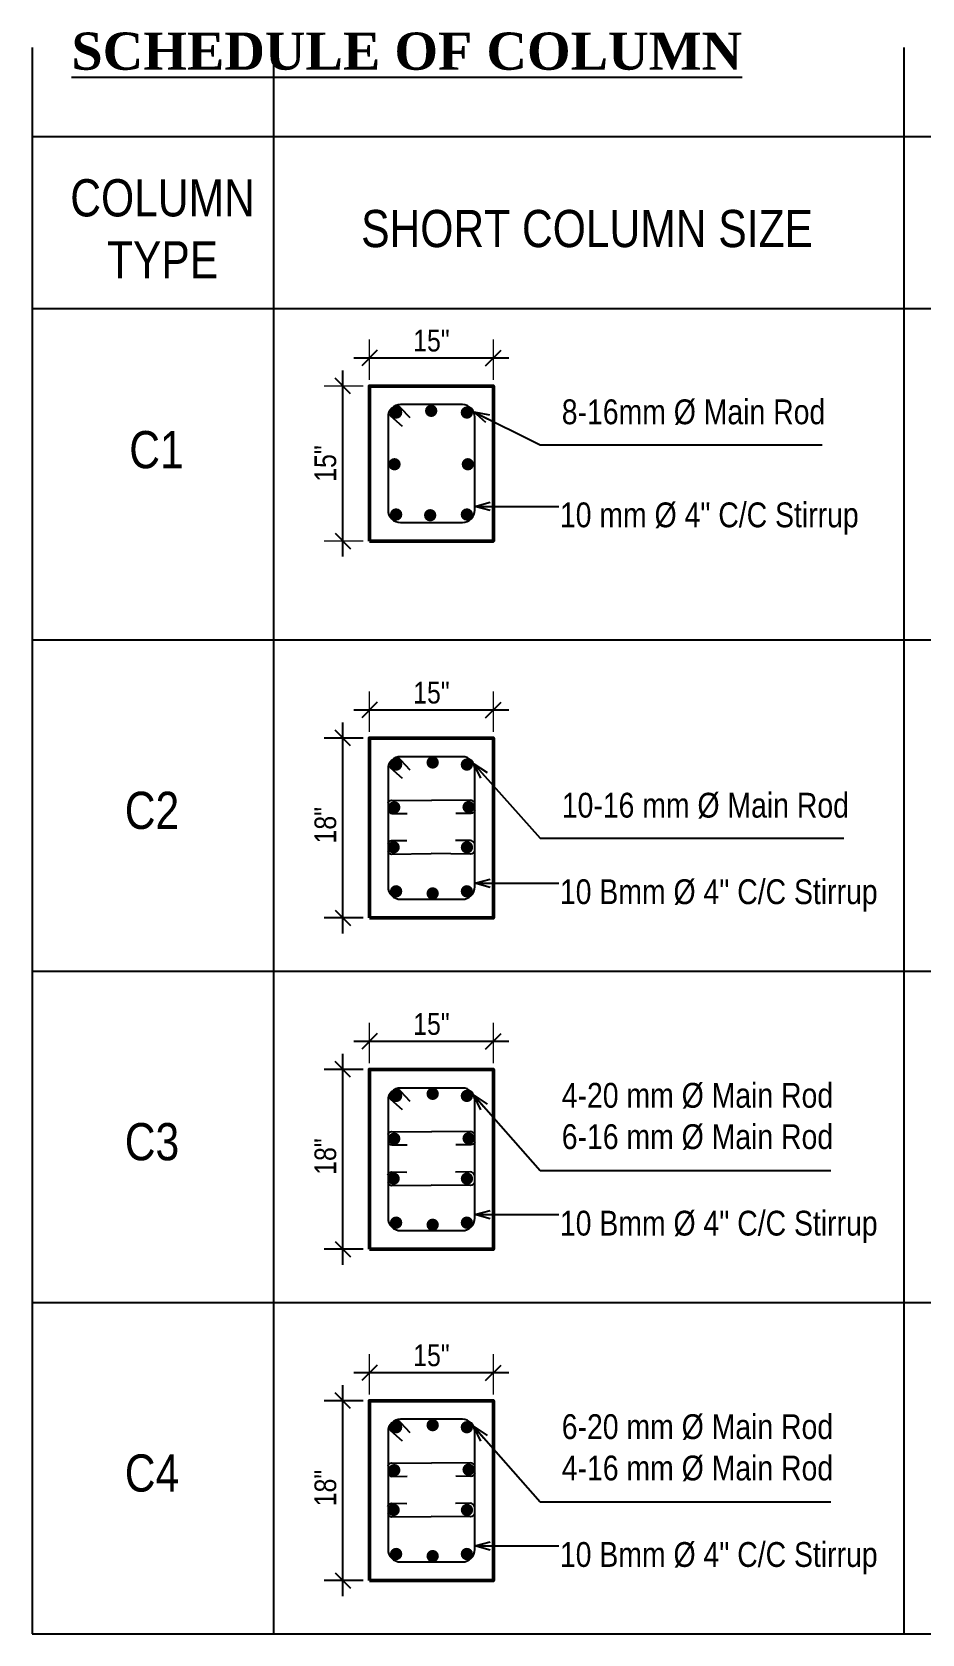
# Model space of a CAD drawing. Header units: inches. Extents: x -100787 to 3653, y -96809 to -8632.
# Drawn here: x -69148.8 to -69077, y -88966.3 to -88837.1 of the extents above; entities that cross this region are included whole.
import ezdxf

# ---------------------------------------------------------------- set-up
doc = ezdxf.new("R2010")
doc.units = ezdxf.units.IN
doc.header["$MEASUREMENT"] = 0
doc.header["$PDMODE"] = 99
doc.layers.add('Column', color=2, linetype='Continuous', lineweight=50)
doc.layers.add('DIM', color=7, linetype='Continuous', lineweight=15)
doc.layers.add('Rod', color=1, linetype='Continuous')
doc.layers.add('TEX', color=7, linetype='Continuous')
doc.styles.get("Standard").update_dxf_attribs({"font": 'ARIALN.TTF'})
doc.dimstyles.new('_20', dxfattribs={"dimscale": 0.25, "dimtxt": 7, "dimasz": 5, "dimexe": 6, "dimexo": 2, "dimgap": 2, "dimtad": 1, "dimdec": 1, "dimzin": 3, "dimdsep": 46, "dimlunit": 4, "dimtxsty": 'Standard', "dimblk": 'OBLIQUE', "dimcen": 0, "dimdle": 5, "dimclrt": 7, "dimazin": 0, "dimtfac": 0.0375, "dimtdec": 1, "dimtofl": 0, "dimtmove": 0, "dimatfit": 3, "dimldrblk": 'OPEN30', "dimfxl": 6, "dimtvp": 0.8, "dimtolj": 1, "dimtzin": 0, "dimlwe": -1, "dimarcsym": 0})

# ---------------------------------------------------------------- blocks, each defined once
blk = doc.blocks.new('_Oblique')
at = {"color": 0, "linetype": 'ByBlock', "lineweight": -2}
blk.add_line((-0.5, -0.5), (0.5, 0.5), dxfattribs=at)
blk = doc.blocks.new('*D564')
at = {"layer": 'Defpoints', "color": 0}
for p in [(-69123.73, -88865.63), (-69121.58, -88865.63), (-69121.58, -88878.13)]:
    blk.add_point(p, dxfattribs=at)
at = {"layer": 'DIM', "color": 0, "lineweight": -2}
blk.add_line((-69123.73, -88879.38), (-69123.73, -88864.38), dxfattribs=at)
at = {"layer": 'DIM', "color": 0}
for p, q in [((-69122.08, -88865.63), (-69125.23, -88865.63)), ((-69122.08, -88878.13), (-69125.23, -88878.13))]:
    blk.add_line(p, q, dxfattribs=at)
at = {"layer": 'DIM', "color": 0, "lineweight": -2, "xscale": 1.25, "yscale": 1.25, "zscale": 1.25}
for p, rotation in [((-69123.73, -88865.63), 90), ((-69123.73, -88878.13), 270)]:
    blk.add_blockref('_Oblique', p, dxfattribs=dict(at, rotation=rotation))
at = {"layer": 'DIM', "color": 7, "insert": (-69125.13, -88871.88), "char_height": 1.75, "attachment_point": 5, "rotation": 90}
blk.add_mtext('\\A1;15"', dxfattribs=at)
blk = doc.blocks.new('_Open30')
at = {"color": 0, "linetype": 'ByBlock', "lineweight": -2}
for p, q in [((-1, 0.27), (0, 0)), ((0, 0), (-1, -0.27)), ((0, 0), (-1, 0))]:
    blk.add_line(p, q, dxfattribs=at)
blk = doc.blocks.new('*D576')
at = {"layer": 'Defpoints', "color": 0}
for p in [(-69121.58, -88863.37), (-69121.58, -88865.63), (-69111.58, -88865.63)]:
    blk.add_point(p, dxfattribs=at)
at = {"layer": 'DIM', "color": 0}
for p, q in [((-69121.58, -88865.13), (-69121.58, -88861.87)), ((-69111.58, -88865.13), (-69111.58, -88861.87))]:
    blk.add_line(p, q, dxfattribs=at)
at = {"layer": 'DIM', "color": 0, "lineweight": -2}
blk.add_line((-69110.33, -88863.37), (-69122.83, -88863.37), dxfattribs=at)
at = {"layer": 'DIM', "color": 0, "lineweight": -2, "xscale": 1.25, "yscale": 1.25, "zscale": 1.25, "rotation": 180}
blk.add_blockref('_Oblique', (-69121.58, -88863.37), dxfattribs=at)
at = {"layer": 'DIM', "color": 0, "lineweight": -2, "xscale": 1.25, "yscale": 1.25, "zscale": 1.25}
blk.add_blockref('_Oblique', (-69111.58, -88863.37), dxfattribs=at)
at = {"layer": 'DIM', "color": 7, "insert": (-69116.58, -88861.98), "char_height": 1.75, "attachment_point": 5}
blk.add_mtext('\\A1;15"', dxfattribs=at)
blk = doc.blocks.new('*D568')
at = {"layer": 'Defpoints', "color": 0}
for p in [(-69123.73, -88894.02), (-69121.58, -88894.02), (-69121.58, -88908.52)]:
    blk.add_point(p, dxfattribs=at)
at = {"layer": 'TEX', "color": 0, "lineweight": -2}
blk.add_line((-69123.73, -88909.77), (-69123.73, -88892.77), dxfattribs=at)
at = {"layer": 'TEX', "color": 0}
for p, q in [((-69122.08, -88894.02), (-69125.23, -88894.02)), ((-69122.08, -88908.52), (-69125.23, -88908.52))]:
    blk.add_line(p, q, dxfattribs=at)
at = {"layer": 'TEX', "color": 0, "lineweight": -2, "xscale": 1.25, "yscale": 1.25, "zscale": 1.25}
for p, rotation in [((-69123.73, -88894.02), 90), ((-69123.73, -88908.52), 270)]:
    blk.add_blockref('_Oblique', p, dxfattribs=dict(at, rotation=rotation))
at = {"layer": 'TEX', "color": 7, "insert": (-69125.13, -88901.05), "char_height": 1.75, "attachment_point": 5, "rotation": 90}
blk.add_mtext('\\A1;18"', dxfattribs=at)
blk = doc.blocks.new('*D580')
at = {"layer": 'Defpoints', "color": 0}
for p in [(-69121.58, -88891.76), (-69121.58, -88894.02), (-69111.58, -88894.02)]:
    blk.add_point(p, dxfattribs=at)
at = {"layer": 'DIM', "color": 0}
for p, q in [((-69121.58, -88893.52), (-69121.58, -88890.26)), ((-69111.58, -88893.52), (-69111.58, -88890.26))]:
    blk.add_line(p, q, dxfattribs=at)
at = {"layer": 'DIM', "color": 0, "lineweight": -2}
blk.add_line((-69110.33, -88891.76), (-69122.83, -88891.76), dxfattribs=at)
at = {"layer": 'DIM', "color": 0, "lineweight": -2, "xscale": 1.25, "yscale": 1.25, "zscale": 1.25, "rotation": 180}
blk.add_blockref('_Oblique', (-69121.58, -88891.76), dxfattribs=at)
at = {"layer": 'DIM', "color": 0, "lineweight": -2, "xscale": 1.25, "yscale": 1.25, "zscale": 1.25}
blk.add_blockref('_Oblique', (-69111.58, -88891.76), dxfattribs=at)
at = {"layer": 'DIM', "color": 7, "insert": (-69116.58, -88890.37), "char_height": 1.75, "attachment_point": 5}
blk.add_mtext('\\A1;15"', dxfattribs=at)
blk = doc.blocks.new('*D571')
at = {"layer": 'Defpoints', "color": 0}
for p in [(-69123.73, -88920.74), (-69121.58, -88920.74), (-69121.58, -88935.24)]:
    blk.add_point(p, dxfattribs=at)
at = {"layer": 'TEX', "color": 0, "lineweight": -2}
blk.add_line((-69123.73, -88936.49), (-69123.73, -88919.49), dxfattribs=at)
at = {"layer": 'TEX', "color": 0}
for p, q in [((-69122.08, -88920.74), (-69125.23, -88920.74)), ((-69122.08, -88935.24), (-69125.23, -88935.24))]:
    blk.add_line(p, q, dxfattribs=at)
at = {"layer": 'TEX', "color": 0, "lineweight": -2, "xscale": 1.25, "yscale": 1.25, "zscale": 1.25}
for p, rotation in [((-69123.73, -88920.74), 90), ((-69123.73, -88935.24), 270)]:
    blk.add_blockref('_Oblique', p, dxfattribs=dict(at, rotation=rotation))
at = {"layer": 'TEX', "color": 7, "insert": (-69125.13, -88927.77), "char_height": 1.75, "attachment_point": 5, "rotation": 90}
blk.add_mtext('\\A1;18"', dxfattribs=at)
blk = doc.blocks.new('*D583')
at = {"layer": 'Defpoints', "color": 0}
for p in [(-69121.58, -88918.48), (-69121.58, -88920.74), (-69111.58, -88920.74)]:
    blk.add_point(p, dxfattribs=at)
at = {"layer": 'DIM', "color": 0}
for p, q in [((-69121.58, -88920.24), (-69121.58, -88916.98)), ((-69111.58, -88920.24), (-69111.58, -88916.98))]:
    blk.add_line(p, q, dxfattribs=at)
at = {"layer": 'DIM', "color": 0, "lineweight": -2}
blk.add_line((-69110.33, -88918.48), (-69122.83, -88918.48), dxfattribs=at)
at = {"layer": 'DIM', "color": 0, "lineweight": -2, "xscale": 1.25, "yscale": 1.25, "zscale": 1.25, "rotation": 180}
blk.add_blockref('_Oblique', (-69121.58, -88918.48), dxfattribs=at)
at = {"layer": 'DIM', "color": 0, "lineweight": -2, "xscale": 1.25, "yscale": 1.25, "zscale": 1.25}
blk.add_blockref('_Oblique', (-69111.58, -88918.48), dxfattribs=at)
at = {"layer": 'DIM', "color": 7, "insert": (-69116.58, -88917.09), "char_height": 1.75, "attachment_point": 5}
blk.add_mtext('\\A1;15"', dxfattribs=at)
blk = doc.blocks.new('*D574')
at = {"layer": 'Defpoints', "color": 0}
for p in [(-69123.73, -88947.46), (-69121.58, -88947.46), (-69121.58, -88961.96)]:
    blk.add_point(p, dxfattribs=at)
at = {"layer": 'TEX', "color": 0, "lineweight": -2}
blk.add_line((-69123.73, -88963.21), (-69123.73, -88946.21), dxfattribs=at)
at = {"layer": 'TEX', "color": 0}
for p, q in [((-69122.08, -88947.46), (-69125.23, -88947.46)), ((-69122.08, -88961.96), (-69125.23, -88961.96))]:
    blk.add_line(p, q, dxfattribs=at)
at = {"layer": 'TEX', "color": 0, "lineweight": -2, "xscale": 1.25, "yscale": 1.25, "zscale": 1.25}
for p, rotation in [((-69123.73, -88947.46), 90), ((-69123.73, -88961.96), 270)]:
    blk.add_blockref('_Oblique', p, dxfattribs=dict(at, rotation=rotation))
at = {"layer": 'TEX', "color": 7, "insert": (-69125.13, -88954.5), "char_height": 1.75, "attachment_point": 5, "rotation": 90}
blk.add_mtext('\\A1;18"', dxfattribs=at)
blk = doc.blocks.new('*D586')
at = {"layer": 'Defpoints', "color": 0}
for p in [(-69121.58, -88945.21), (-69121.58, -88947.46), (-69111.58, -88947.46)]:
    blk.add_point(p, dxfattribs=at)
at = {"layer": 'DIM', "color": 0}
for p, q in [((-69121.58, -88946.96), (-69121.58, -88943.71)), ((-69111.58, -88946.96), (-69111.58, -88943.71))]:
    blk.add_line(p, q, dxfattribs=at)
at = {"layer": 'DIM', "color": 0, "lineweight": -2}
blk.add_line((-69110.33, -88945.21), (-69122.83, -88945.21), dxfattribs=at)
at = {"layer": 'DIM', "color": 0, "lineweight": -2, "xscale": 1.25, "yscale": 1.25, "zscale": 1.25, "rotation": 180}
blk.add_blockref('_Oblique', (-69121.58, -88945.21), dxfattribs=at)
at = {"layer": 'DIM', "color": 0, "lineweight": -2, "xscale": 1.25, "yscale": 1.25, "zscale": 1.25}
blk.add_blockref('_Oblique', (-69111.58, -88945.21), dxfattribs=at)
at = {"layer": 'DIM', "color": 7, "insert": (-69116.58, -88943.81), "char_height": 1.75, "attachment_point": 5}
blk.add_mtext('\\A1;15"', dxfattribs=at)

msp = doc.modelspace()

# ---------------------------------------------------------------- hatches: boundary and pattern name
at = {"layer": 'Rod'}
for points in [[(-69118.93, -88867.77, -1), (-69119.93, -88867.77, -1)], [(-69116.1, -88867.63, 1), (-69117.1, -88867.63, 1)], [(-69114.22, -88867.77, 1), (-69113.22, -88867.77, 1)], [(-69119.06, -88871.94, 1), (-69120.06, -88871.94, 1)], [(-69114.14, -88871.94, -1), (-69113.14, -88871.94, -1)], [(-69118.93, -88875.99, 1), (-69119.93, -88875.99, 1)], [(-69116.18, -88876.05, 1), (-69117.18, -88876.05, 1)], [(-69114.22, -88875.99, -1), (-69113.22, -88875.99, -1)], [(-69118.93, -88896.16, -1), (-69119.93, -88896.16, -1)], [(-69116.98, -88895.99, -1), (-69115.98, -88895.99, -1)], [(-69114.22, -88896.16, 1), (-69113.22, -88896.16, 1)], [(-69119.08, -88899.61, 1), (-69120.08, -88899.61, 1)], [(-69113.08, -88899.58, 1), (-69114.08, -88899.58, 1)], [(-69119.13, -88902.83, 1), (-69120.13, -88902.83, 1)], [(-69114.21, -88902.83, -1), (-69113.21, -88902.83, -1)], [(-69118.93, -88906.38, 1), (-69119.93, -88906.38, 1)], [(-69116.98, -88906.55, 1), (-69115.98, -88906.55, 1)], [(-69114.22, -88906.38, -1), (-69113.22, -88906.38, -1)], [(-69118.93, -88922.88, -1), (-69119.93, -88922.88, -1)], [(-69116.98, -88922.71, -1), (-69115.98, -88922.71, -1)], [(-69114.22, -88922.88, 1), (-69113.22, -88922.88, 1)], [(-69119.08, -88926.33, 1), (-69120.08, -88926.33, 1)], [(-69113.08, -88926.3, 1), (-69114.08, -88926.3, 1)], [(-69119.13, -88929.55, 1), (-69120.13, -88929.55, 1)], [(-69114.21, -88929.55, -1), (-69113.21, -88929.55, -1)], [(-69118.93, -88933.1, 1), (-69119.93, -88933.1, 1)], [(-69116.98, -88933.27, 1), (-69115.98, -88933.27, 1)], [(-69114.22, -88933.1, -1), (-69113.22, -88933.1, -1)], [(-69118.93, -88949.6, -1), (-69119.93, -88949.6, -1)], [(-69116.98, -88949.43, -1), (-69115.98, -88949.43, -1)], [(-69114.22, -88949.6, 1), (-69113.22, -88949.6, 1)], [(-69119.08, -88953.06, 1), (-69120.08, -88953.06, 1)], [(-69113.08, -88953.02, 1), (-69114.08, -88953.02, 1)], [(-69119.13, -88956.27, 1), (-69120.13, -88956.27, 1)], [(-69114.21, -88956.27, -1), (-69113.21, -88956.27, -1)], [(-69118.93, -88959.82, 1), (-69119.93, -88959.82, 1)], [(-69116.98, -88959.99, 1), (-69115.98, -88959.99, 1)], [(-69114.22, -88959.82, -1), (-69113.22, -88959.82, -1)]]:
    msp.add_hatch(color=256, dxfattribs=at).paths.add_polyline_path(points)

# ---------------------------------------------------------------- linework, layer by layer
at = {"layer": 'Column'}
for points in [[(-69121.58, -88878.13), (-69111.58, -88878.13), (-69111.58, -88865.63), (-69121.58, -88865.63)], [(-69121.58, -88908.52), (-69111.58, -88908.52), (-69111.58, -88894.02), (-69121.58, -88894.02)], [(-69121.58, -88935.24), (-69111.58, -88935.24), (-69111.58, -88920.74), (-69121.58, -88920.74)], [(-69121.58, -88961.96), (-69111.58, -88961.96), (-69111.58, -88947.46), (-69121.58, -88947.46)]]:
    msp.add_lwpolyline(points, close=True, dxfattribs=at)
at = {"layer": 'Rod'}
for points in [[(-69119.08, -88876.63), (-69114.08, -88876.63, 0.414214), (-69113.08, -88875.63), (-69113.08, -88868.13, 0.414214), (-69114.08, -88867.13), (-69119.08, -88867.13, 0.414214), (-69120.08, -88868.13), (-69120.08, -88875.63, 0.414214)], [(-69119.08, -88907.02), (-69114.08, -88907.02, 0.414214), (-69113.08, -88906.02), (-69113.08, -88896.52, 0.414214), (-69114.08, -88895.52), (-69119.08, -88895.52, 0.414214), (-69120.08, -88896.52), (-69120.08, -88906.02, 0.414214)], [(-69119.08, -88933.74), (-69114.08, -88933.74, 0.414214), (-69113.08, -88932.74), (-69113.08, -88923.24, 0.414214), (-69114.08, -88922.24), (-69119.08, -88922.24, 0.414214), (-69120.08, -88923.24), (-69120.08, -88932.74, 0.414214)], [(-69119.08, -88960.46), (-69114.08, -88960.46, 0.414214), (-69113.08, -88959.46), (-69113.08, -88949.96, 0.414214), (-69114.08, -88948.96), (-69119.08, -88948.96, 0.414214), (-69120.08, -88949.96), (-69120.08, -88959.46, 0.414214)]]:
    msp.add_lwpolyline(points, format="xyb", close=True, dxfattribs=at)
for points in [[(-69119.91, -88867.62, 0.262444), (-69119.89, -88868.02), (-69118.94, -88868.87)], [(-69119.43, -88867.2, -0.303258), (-69119.08, -88867.39), (-69118.33, -88868.18)], [(-69119.91, -88896.01, 0.262444), (-69119.89, -88896.41), (-69118.94, -88897.26)], [(-69119.43, -88895.59, -0.303258), (-69119.08, -88895.77), (-69118.33, -88896.57)], [(-69120.08, -88899.28, -0.303258), (-69119.77, -88899.03), (-69116.58, -88899.05)], [(-69120.08, -88899.86, 0.303258), (-69119.77, -88900.11), (-69118.54, -88900.1)], [(-69113.09, -88899.28, 0.303258), (-69113.4, -88899.03), (-69116.58, -88899.05)], [(-69113.09, -88899.86, -0.303258), (-69113.4, -88900.11), (-69114.62, -88900.1)], [(-69120.09, -88902.53, -0.303258), (-69119.79, -88902.29), (-69118.56, -88902.29)], [(-69113.11, -88902.53, 0.303258), (-69113.42, -88902.29), (-69114.64, -88902.29)], [(-69120.09, -88903.12, 0.303258), (-69119.79, -88903.37), (-69116.6, -88903.34)], [(-69113.11, -88903.12, -0.303258), (-69113.42, -88903.37), (-69116.6, -88903.34)], [(-69119.91, -88922.73, 0.262444), (-69119.89, -88923.14), (-69118.94, -88923.98)], [(-69119.43, -88922.31, -0.303258), (-69119.08, -88922.5), (-69118.33, -88923.29)], [(-69120.08, -88926, -0.303258), (-69119.77, -88925.75), (-69116.58, -88925.78)], [(-69113.09, -88926, 0.303258), (-69113.4, -88925.75), (-69116.58, -88925.78)], [(-69120.08, -88926.59, 0.303258), (-69119.77, -88926.83), (-69118.54, -88926.83)], [(-69113.09, -88926.59, -0.303258), (-69113.4, -88926.83), (-69114.62, -88926.83)], [(-69120.09, -88929.26, -0.303258), (-69119.79, -88929.01), (-69118.56, -88929.02)], [(-69120.09, -88929.84, 0.303258), (-69119.79, -88930.09), (-69116.6, -88930.07)], [(-69113.11, -88929.84, -0.303258), (-69113.42, -88930.09), (-69116.6, -88930.07)], [(-69113.11, -88929.26, 0.303258), (-69113.42, -88929.01), (-69114.64, -88929.02)], [(-69119.43, -88949.03, -0.303258), (-69119.08, -88949.22), (-69118.33, -88950.01)], [(-69119.91, -88949.46, 0.262444), (-69119.89, -88949.86), (-69118.94, -88950.7)], [(-69120.08, -88952.72, -0.303258), (-69119.77, -88952.48), (-69116.58, -88952.5)], [(-69113.09, -88952.72, 0.303258), (-69113.4, -88952.48), (-69116.58, -88952.5)], [(-69120.08, -88953.31, 0.303258), (-69119.77, -88953.56), (-69118.54, -88953.55)], [(-69113.09, -88953.31, -0.303258), (-69113.4, -88953.56), (-69114.62, -88953.55)], [(-69120.09, -88955.98, -0.303258), (-69119.79, -88955.73), (-69118.56, -88955.74)], [(-69120.09, -88956.56, 0.303258), (-69119.79, -88956.81), (-69116.6, -88956.79)], [(-69113.11, -88956.56, -0.303258), (-69113.42, -88956.81), (-69116.6, -88956.79)], [(-69113.11, -88955.98, 0.303258), (-69113.42, -88955.73), (-69114.64, -88955.74)]]:
    msp.add_lwpolyline(points, format="xyb", dxfattribs=at)
at = {"layer": 'TEX'}
for p, q in [((-69148.81, -88838.33), (-69148.81, -88966.27)), ((-69129.32, -88838.33), (-69129.32, -88966.27)), ((-69078.46, -88838.33), (-69078.46, -88966.27)), ((-69148.81, -88845.51), (-69026.41, -88845.51)), ((-69148.81, -88845.51), (-69148.81, -88859.38)), ((-69129.32, -88845.51), (-69129.32, -88859.38)), ((-69096.77, -88845.51), (-68974.37, -88845.51)), ((-69078.46, -88845.51), (-69078.46, -88859.38)), ((-69148.81, -88859.38), (-69026.41, -88859.38)), ((-69148.81, -88859.38), (-69026.41, -88859.38)), ((-69148.81, -88859.38), (-69026.41, -88859.38)), ((-69148.81, -88859.38), (-69026.41, -88859.38)), ((-69096.77, -88859.38), (-68974.37, -88859.38)), ((-69096.77, -88859.38), (-68974.37, -88859.38)), ((-69096.77, -88859.38), (-68974.37, -88859.38)), ((-69096.77, -88859.38), (-68974.37, -88859.38)), ((-69148.81, -88865.05), (-69148.81, -88966.27)), ((-69129.32, -88865.05), (-69129.32, -88966.27)), ((-69078.46, -88865.05), (-69078.46, -88966.27)), ((-69148.81, -88886.1), (-69026.41, -88886.1)), ((-69148.81, -88886.1), (-69026.41, -88886.1)), ((-69148.81, -88886.1), (-69026.41, -88886.1)), ((-69096.77, -88886.1), (-68974.37, -88886.1)), ((-69096.77, -88886.1), (-68974.37, -88886.1)), ((-69096.77, -88886.1), (-68974.37, -88886.1)), ((-69148.81, -88912.82), (-69026.41, -88912.82)), ((-69096.77, -88912.82), (-68974.37, -88912.82)), ((-69148.81, -88939.55), (-69026.41, -88939.55)), ((-69148.81, -88939.55), (-69026.41, -88939.55)), ((-69096.77, -88939.55), (-68974.37, -88939.55)), ((-69096.77, -88939.55), (-68974.37, -88939.55)), ((-69148.81, -88966.27), (-69026.41, -88966.27)), ((-69148.81, -88966.27), (-69026.41, -88966.27)), ((-69148.81, -88966.27), (-69026.41, -88966.27)), ((-69096.77, -88966.27), (-68974.37, -88966.27)), ((-69096.77, -88966.27), (-68974.37, -88966.27)), ((-69096.77, -88966.27), (-68974.37, -88966.27))]:
    msp.add_line(p, q, dxfattribs=at)

# ---------------------------------------------------------------- texts
for s, insert, char_height, width, attachment_point in [('{\\fTimes New Roman|b1|i0|c0|p18;\\LSCHEDULE OF COLUMN}', (-69145.63, -88837.12), 3, 53.9145, 1), ('COLUMN \\PTYPE', (-69138.28, -88852.95), 3, 13.0958, 5), ('SHORT COLUMN SIZE', (-69104.02, -88852.95), 3, 57.9349, 5), ('8-16mm Ø Main Rod', (-69106.06, -88866.71), 2, 29.4189, 1), ('{\\H2.778x;C1}', (-69138.77, -88870.78), 1.08, 37.6489, 5), ('10 mm Ø 4" C/C Stirrup', (-69106.21, -88875.02), 2, 38.13, 1), ('{\\H2.778x;C2}', (-69139.13, -88899.87), 1.08, 37.6489, 5), ('\\P10-16 mm Ø Main Rod', (-69106.06, -88895.1), 2, 29.4189, 1), ('10 Bmm Ø 4" C/C Stirrup', (-69106.21, -88905.41), 2, 38.13, 1), ('4-20 mm Ø Main Rod\\P6-16 mm Ø Main Rod', (-69106.06, -88921.83), 2, 29.4189, 1), ('{\\H2.778x;C3}', (-69139.13, -88926.59), 1.08, 37.6489, 5), ('10 Bmm Ø 4" C/C Stirrup', (-69106.21, -88932.14), 2, 38.13, 1), ('6-20 mm Ø Main Rod\\P4-16 mm Ø Main Rod', (-69106.06, -88948.55), 2, 29.4189, 1), ('{\\H2.778x;C4}', (-69139.13, -88953.31), 1.08, 37.6489, 5), ('10 Bmm Ø 4" C/C Stirrup', (-69106.21, -88958.86), 2, 38.13, 1)]:
    msp.add_mtext(s, dxfattribs=dict(at, insert=insert, char_height=char_height, width=width, attachment_point=attachment_point))

# ---------------------------------------------------------------- dimensions: what is measured, and where the dimension line sits
at = {"layer": 'DIM'}
for base, p1, p2, picture, middle in [((-69121.58, -88863.37), (-69111.58, -88865.63), (-69121.58, -88865.63), '*D576', (-69116.58, -88861.98)), ((-69121.58, -88891.76), (-69111.58, -88894.02), (-69121.58, -88894.02), '*D580', (-69116.58, -88890.37)), ((-69121.58, -88918.48), (-69111.58, -88920.74), (-69121.58, -88920.74), '*D583', (-69116.58, -88917.09)), ((-69121.58, -88945.21), (-69111.58, -88947.46), (-69121.58, -88947.46), '*D586', (-69116.58, -88943.81))]:
    dim = msp.add_linear_dim(base=base, p1=p1, p2=p2, text='15"', dimstyle='_20', dxfattribs=at)
    dim.commit()
    dim.dimension.update_dxf_attribs({"geometry": picture, "text_midpoint": middle})
dim = msp.add_linear_dim(base=(-69123.73, -88865.63), p1=(-69121.58, -88878.13), p2=(-69121.58, -88865.63), angle=90, text='15"', dimstyle='_20', dxfattribs=at)
dim.commit()
dim.dimension.update_dxf_attribs({"geometry": '*D564', "text_midpoint": (-69123.73, -88871.88), "dimtype": 160})
at = {"layer": 'TEX'}
for base, p1, p2, picture, middle in [((-69123.73, -88894.02), (-69121.58, -88908.52), (-69121.58, -88894.02), '*D568', (-69123.73, -88901.05)), ((-69123.73, -88920.74), (-69121.58, -88935.24), (-69121.58, -88920.74), '*D571', (-69123.73, -88927.77)), ((-69123.73, -88947.46), (-69121.58, -88961.96), (-69121.58, -88947.46), '*D574', (-69123.73, -88954.5))]:
    dim = msp.add_linear_dim(base=base, p1=p1, p2=p2, angle=90, text='18"', dimstyle='_20', dxfattribs=at)
    dim.commit()
    dim.dimension.update_dxf_attribs({"geometry": picture, "text_midpoint": middle, "dimtype": 160})

# ---------------------------------------------------------------- leaders
at = {"layer": 'DIM', "annotation_type": 0, "has_hookline": 1, "hookline_direction": 0}
for points, text_width in [([(-69113.17, -88867.71), (-69107.81, -88870.37), (-69106.56, -88870.37)], 21.01), ([(-69113.17, -88896.1), (-69107.81, -88902.09), (-69106.56, -88902.09)], 22.76), ([(-69113.17, -88922.83), (-69107.81, -88928.89), (-69106.56, -88928.89)], 21.71), ([(-69113.17, -88949.55), (-69107.81, -88955.61), (-69106.56, -88955.61)], 21.71)]:
    msp.add_leader(points, dimstyle='_20', dxfattribs=dict(at, text_width=text_width))
at = {"layer": 'DIM'}
for points in [[(-69113.08, -88875.34), (-69106.3, -88875.34)], [(-69113.08, -88905.73), (-69106.3, -88905.73)], [(-69113.08, -88932.45), (-69106.3, -88932.45)], [(-69113.08, -88959.17), (-69106.3, -88959.17)]]:
    msp.add_leader(points, dimstyle='_20', dxfattribs=at)

doc.saveas('drawing.dxf')
